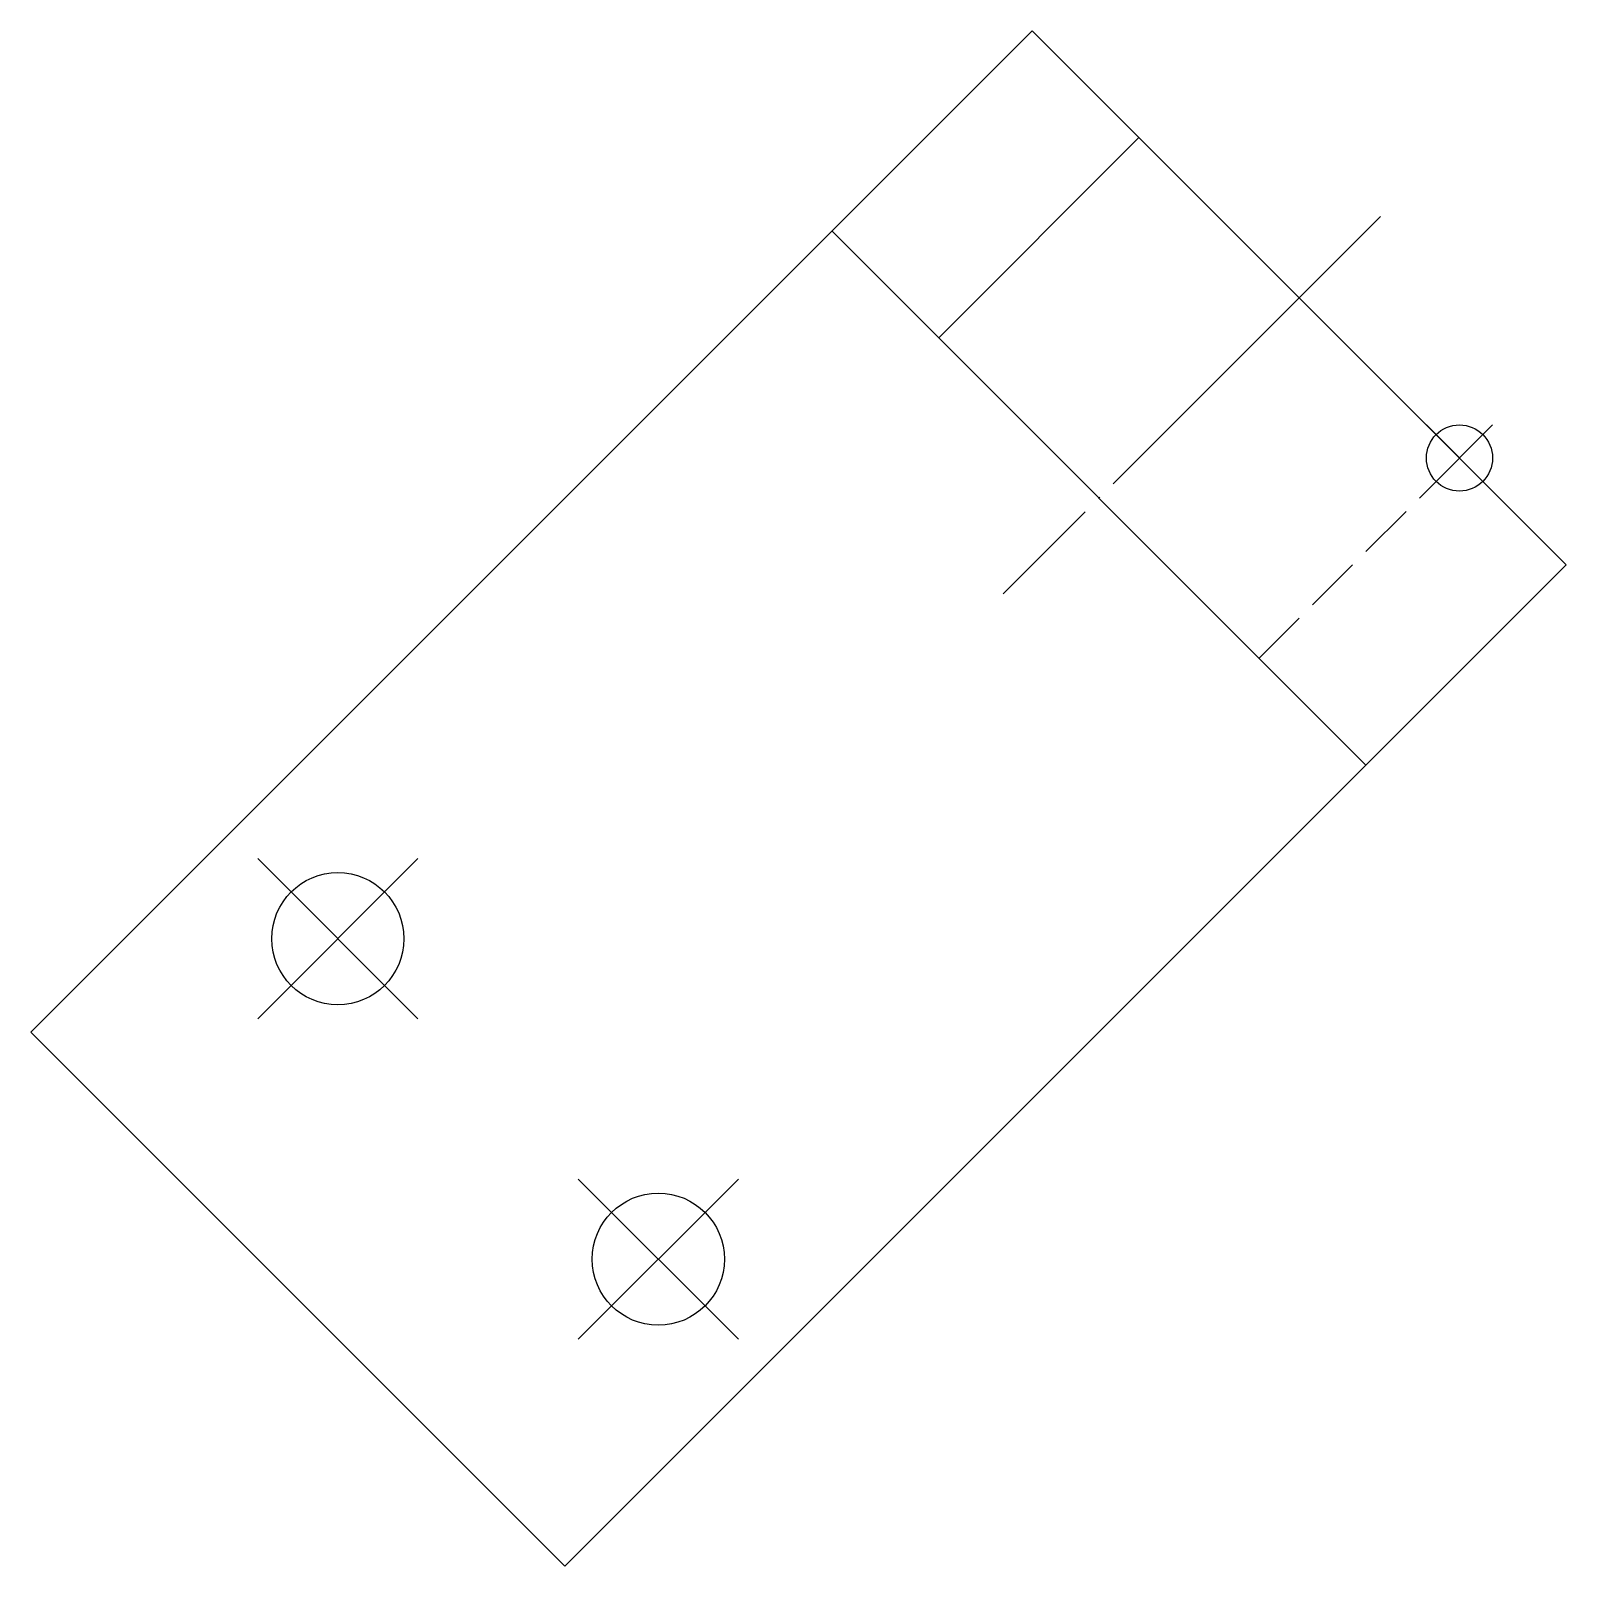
# Model space of a CAD drawing. Extents: x 303.8 to 385.1, y 849.8 to 931.1.
import ezdxf

# ---------------------------------------------------------------- set-up
doc = ezdxf.new("R2010")
doc.units = 0
doc.header["$MEASUREMENT"] = 0
doc.linetypes.add('CENTER', pattern=[22, 20, -1, 0, -1])
doc.linetypes.add('DASHED', pattern=[4, 3, -1])
doc.layers.get('0').update_dxf_attribs({"linetype": 'CONTINUOUS'})
doc.layers.add('$PARTREF_BOM', color=7, linetype='CONTINUOUS')
doc.styles.get("Standard").update_dxf_attribs({"font": 'txt.shx', "bigfont": 'chineset.shx'})

# ---------------------------------------------------------------- blocks, each defined once
blk = doc.blocks.new('PARTREF')
at = {"layer": '$PARTREF_BOM', "color": 2}
for p, q in [((-1.75, -1.75), (1.75, 1.75)), ((-1.75, 1.75), (1.75, -1.75))]:
    blk.add_line(p, q, dxfattribs=at)
blk.add_circle((0, 0), 1.75, dxfattribs=at)
at = {"layer": '$PARTREF_BOM', "color": 2, "flags": 1}
for tag, p in [('TAG15', (5.594, -4.742)), ('TAG5', (-16.086, -4.95)), ('TAG10', (-5.651, -4.998)), ('TAG4', (-16.086, -8.95)), ('TAG9', (-5.651, -8.998)), ('TAG14', (5.594, -8.742)), ('TAG3', (-16.086, -12.95)), ('TAG8', (-5.651, -12.998)), ('TAG13', (5.594, -12.742)), ('TAG2', (-16.086, -16.95)), ('TAG7', (-5.651, -16.998)), ('TAG12', (5.594, -16.742)), ('TAG1', (-16.086, -20.95)), ('TAG6', (-5.651, -20.998)), ('TAG11', (5.594, -20.742))]:
    blk.add_attdef(tag, p, '', height=2.5, dxfattribs=at)

msp = doc.modelspace()

# ---------------------------------------------------------------- linework, layer by layer
at = {"color": 7, "linetype": 'CONTINUOUS'}
for p, q in [((356.852, 931.07), (303.819, 878.037)), ((356.852, 931.07), (385.137, 902.786)), ((362.509, 925.413), (351.903, 914.807)), ((346.246, 920.464), (374.53, 892.179)), ((385.137, 902.786), (332.104, 849.753)), ((324.325, 887.23), (315.84, 878.744)), ((303.819, 878.037), (332.104, 849.753)), ((341.296, 870.259), (332.811, 861.774))]:
    msp.add_line(p, q, dxfattribs=at)
at = {"color": 1, "linetype": 'CENTER'}
for p, q in [((375.291, 921.225), (355.313, 901.247)), ((315.84, 887.23), (324.325, 878.744)), ((332.811, 870.259), (341.296, 861.774))]:
    msp.add_line(p, q, dxfattribs=at)
at = {"color": 3, "linetype": 'DASHED'}
msp.add_line((379.48, 908.443), (368.873, 897.836), dxfattribs=at)
at = {"color": 7, "linetype": 'CONTINUOUS'}
for centre in [(320.083, 882.987), (337.053, 866.017)]:
    msp.add_circle(centre, 3.5, dxfattribs=at)

# ---------------------------------------------------------------- block references
at = {"color": 7}
msp.add_blockref('PARTREF', (379.48, 908.443), dxfattribs=at)

doc.saveas('drawing.dxf')
